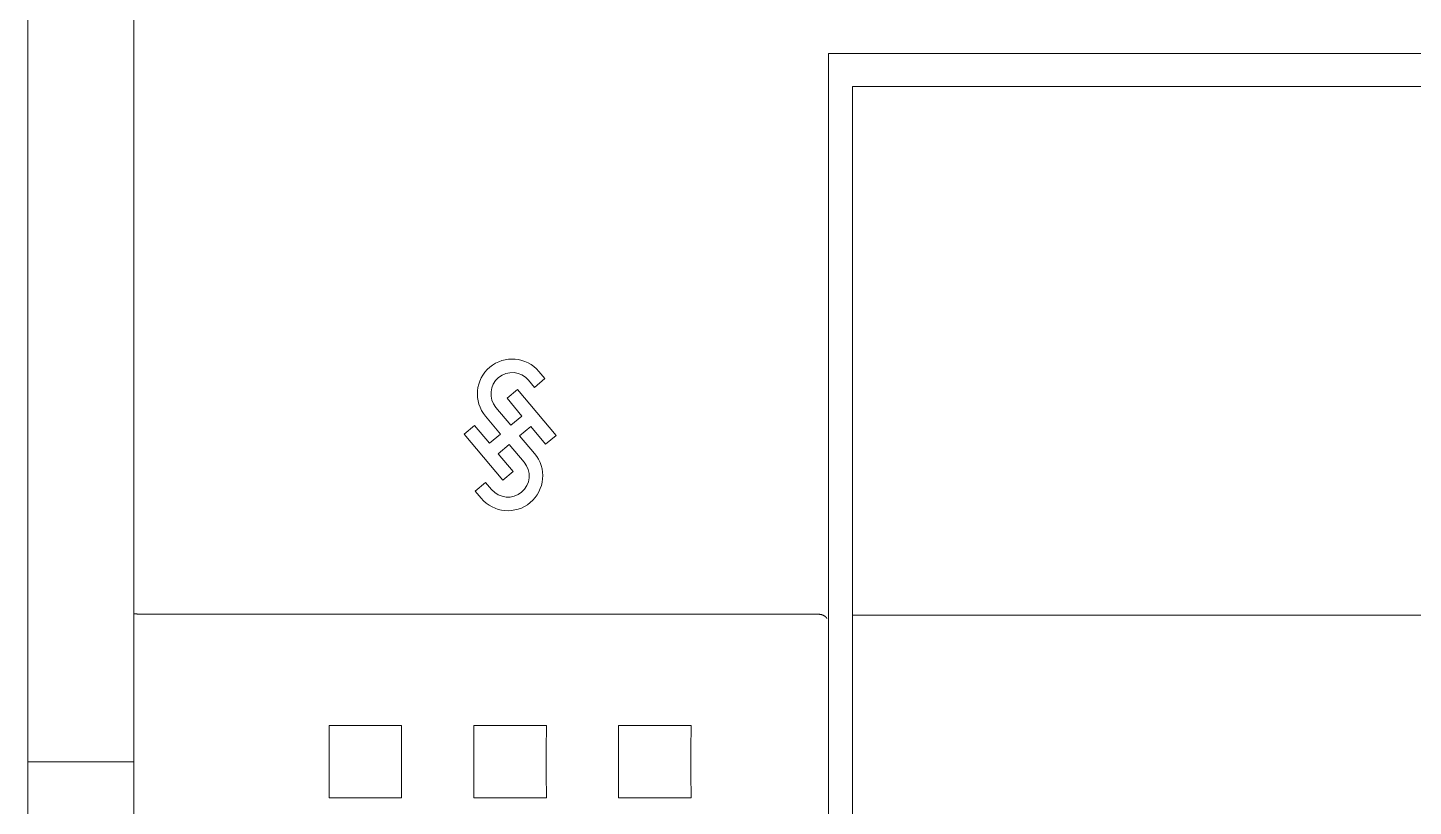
# Model space of a CAD drawing. Header units: millimetres. Extents: x 0 to 420, y 0 to 297.
# Drawn here: x 85.92 to 114.65, y 182.79 to 198.93 of the extents above; entities that cross this region are included whole.
import ezdxf

# ---------------------------------------------------------------- set-up
doc = ezdxf.new("R2010")
doc.units = ezdxf.units.MM
doc.layers.add('eProC - L2', color=41, linetype='Continuous', lineweight=20)

msp = doc.modelspace()

# ---------------------------------------------------------------- linework, layer by layer
at = {"layer": 'eProC - L2', "linetype": 'Continuous'}
for p, q in [((85.924, 173.915), (85.924, 220.315)), ((88.124, 180.53), (88.124, 213.888)), ((102.524, 145.125), (102.524, 198.402)), ((119.474, 198.402), (102.524, 198.402)), ((103.024, 146.715), (103.024, 197.715)), ((103.024, 197.715), (140.324, 197.715)), ((96.306, 191.626), (96.431, 191.476)), ((96.646, 191.657), (96.431, 191.476)), ((96.521, 191.806), (96.646, 191.657)), ((95.861, 191.252), (96.076, 191.433)), ((96.076, 191.433), (96.877, 190.478)), ((95.941, 190.69), (95.631, 191.059)), ((95.861, 191.252), (96.171, 190.882)), ((95.415, 190.878), (95.726, 190.509)), ((95.941, 190.69), (96.171, 190.882)), ((94.97, 190.505), (95.186, 190.686)), ((95.771, 189.55), (94.97, 190.505)), ((95.186, 190.686), (95.496, 190.316)), ((95.496, 190.316), (95.726, 190.509)), ((96.351, 190.667), (96.122, 190.474)), ((96.432, 190.105), (96.122, 190.474)), ((96.661, 190.297), (96.351, 190.667)), ((96.877, 190.478), (96.661, 190.297)), ((95.906, 190.294), (95.677, 190.101)), ((95.906, 190.294), (96.216, 189.924)), ((95.677, 190.101), (95.987, 189.731)), ((95.987, 189.731), (95.771, 189.55)), ((95.201, 189.326), (95.416, 189.507)), ((95.326, 189.177), (95.201, 189.326)), ((95.541, 189.358), (95.416, 189.507)), ((88.137, 186.783), (88.136, 186.783)), ((88.136, 186.783), (88.136, 186.783)), ((88.138, 186.782), (88.137, 186.783)), ((88.137, 186.783), (88.137, 186.783)), ((88.139, 186.782), (88.138, 186.782)), ((88.173, 186.778), (88.158, 186.78)), ((88.278, 186.772), (88.248, 186.773)), ((102.324, 186.771), (88.324, 186.771)), ((103.024, 186.756), (140.324, 186.756)), ((93.676, 184.467), (92.172, 184.467)), ((96.676, 184.467), (95.172, 184.467)), ((99.676, 184.467), (98.172, 184.467)), ((85.924, 183.715), (88.124, 183.715)), ((93.676, 182.964), (92.172, 182.964)), ((96.676, 182.964), (95.172, 182.964)), ((99.676, 182.964), (98.172, 182.964))]:
    msp.add_line(p, q, dxfattribs=at)
for points in [[(88.135, 186.783), (88.134, 186.783), (88.134, 186.783), (88.134, 186.783), (88.134, 186.783), (88.133, 186.783), (88.133, 186.783), (88.133, 186.783), (88.133, 186.783), (88.132, 186.783), (88.132, 186.783), (88.132, 186.783), (88.132, 186.783), (88.131, 186.783), (88.131, 186.783), (88.131, 186.783), (88.131, 186.783), (88.131, 186.784), (88.13, 186.784), (88.13, 186.784), (88.13, 186.784), (88.13, 186.784), (88.129, 186.784), (88.129, 186.784), (88.129, 186.784), (88.129, 186.784), (88.128, 186.784), (88.128, 186.784), (88.128, 186.784), (88.128, 186.784), (88.128, 186.784), (88.127, 186.785), (88.127, 186.785), (88.127, 186.785), (88.127, 186.785), (88.127, 186.785), (88.127, 186.785), (88.126, 186.785), (88.126, 186.785), (88.126, 186.785), (88.126, 186.785), (88.126, 186.786), (88.126, 186.786), (88.125, 186.786), (88.125, 186.786), (88.125, 186.786), (88.125, 186.786), (88.125, 186.786), (88.125, 186.786), (88.125, 186.787), (88.125, 186.787), (88.124, 186.787), (88.124, 186.787), (88.124, 186.787), (88.124, 186.787), (88.124, 186.788), (88.124, 186.788), (88.124, 186.788), (88.124, 186.788), (88.124, 186.788), (88.124, 186.788), (88.124, 186.789), (88.124, 186.789), (88.124, 186.789)], [(88.136, 186.783), (88.135, 186.783), (88.135, 186.783)], [(88.158, 186.78), (88.154, 186.781), (88.149, 186.781), (88.144, 186.782), (88.139, 186.782)], [(88.248, 186.773), (88.233, 186.773), (88.226, 186.773), (88.219, 186.774), (88.212, 186.774), (88.204, 186.775), (88.197, 186.775), (88.19, 186.776), (88.183, 186.777), (88.178, 186.777), (88.173, 186.778)], [(88.324, 186.771), (88.309, 186.772), (88.293, 186.772), (88.278, 186.772)], [(102.494, 186.685), (102.491, 186.688), (102.489, 186.691), (102.487, 186.694), (102.484, 186.697), (102.482, 186.7), (102.479, 186.703), (102.477, 186.706), (102.474, 186.709), (102.471, 186.712), (102.468, 186.715), (102.466, 186.717), (102.463, 186.72), (102.46, 186.723), (102.457, 186.725), (102.454, 186.727), (102.451, 186.73), (102.447, 186.732), (102.444, 186.735), (102.441, 186.737), (102.437, 186.739), (102.434, 186.741), (102.43, 186.743), (102.427, 186.745), (102.423, 186.747), (102.419, 186.749), (102.416, 186.751), (102.412, 186.753), (102.408, 186.754), (102.404, 186.756), (102.401, 186.757), (102.397, 186.759), (102.393, 186.76), (102.389, 186.761), (102.385, 186.763), (102.381, 186.764), (102.377, 186.765), (102.373, 186.766), (102.369, 186.767), (102.365, 186.768), (102.361, 186.768), (102.357, 186.769), (102.353, 186.77), (102.349, 186.77), (102.344, 186.77), (102.34, 186.771), (102.336, 186.771), (102.332, 186.771), (102.328, 186.771), (102.324, 186.771)], [(92.172, 182.964), (92.174, 183.463), (92.174, 183.969), (92.172, 184.467)], [(93.676, 182.964), (93.674, 183.463), (93.674, 183.969), (93.676, 184.467)], [(95.172, 182.964), (95.174, 183.463), (95.174, 183.969), (95.172, 184.467)], [(96.676, 182.964), (96.674, 183.463), (96.674, 183.969), (96.676, 184.467)], [(98.172, 182.964), (98.174, 183.463), (98.174, 183.969), (98.172, 184.467)], [(99.676, 182.964), (99.674, 183.463), (99.674, 183.969), (99.676, 184.467)]]:
    msp.add_lwpolyline(points, dxfattribs=at)
for centre, radius, start, end in [((95.968, 191.342), 0.722, 40, 220), ((95.968, 191.342), 0.441, 40, 220), ((95.879, 189.641), 0.722, 220, 40), ((95.879, 189.641), 0.441, 220, 40)]:
    msp.add_arc(centre, radius, start, end, dxfattribs=at)

doc.saveas('drawing.dxf')
